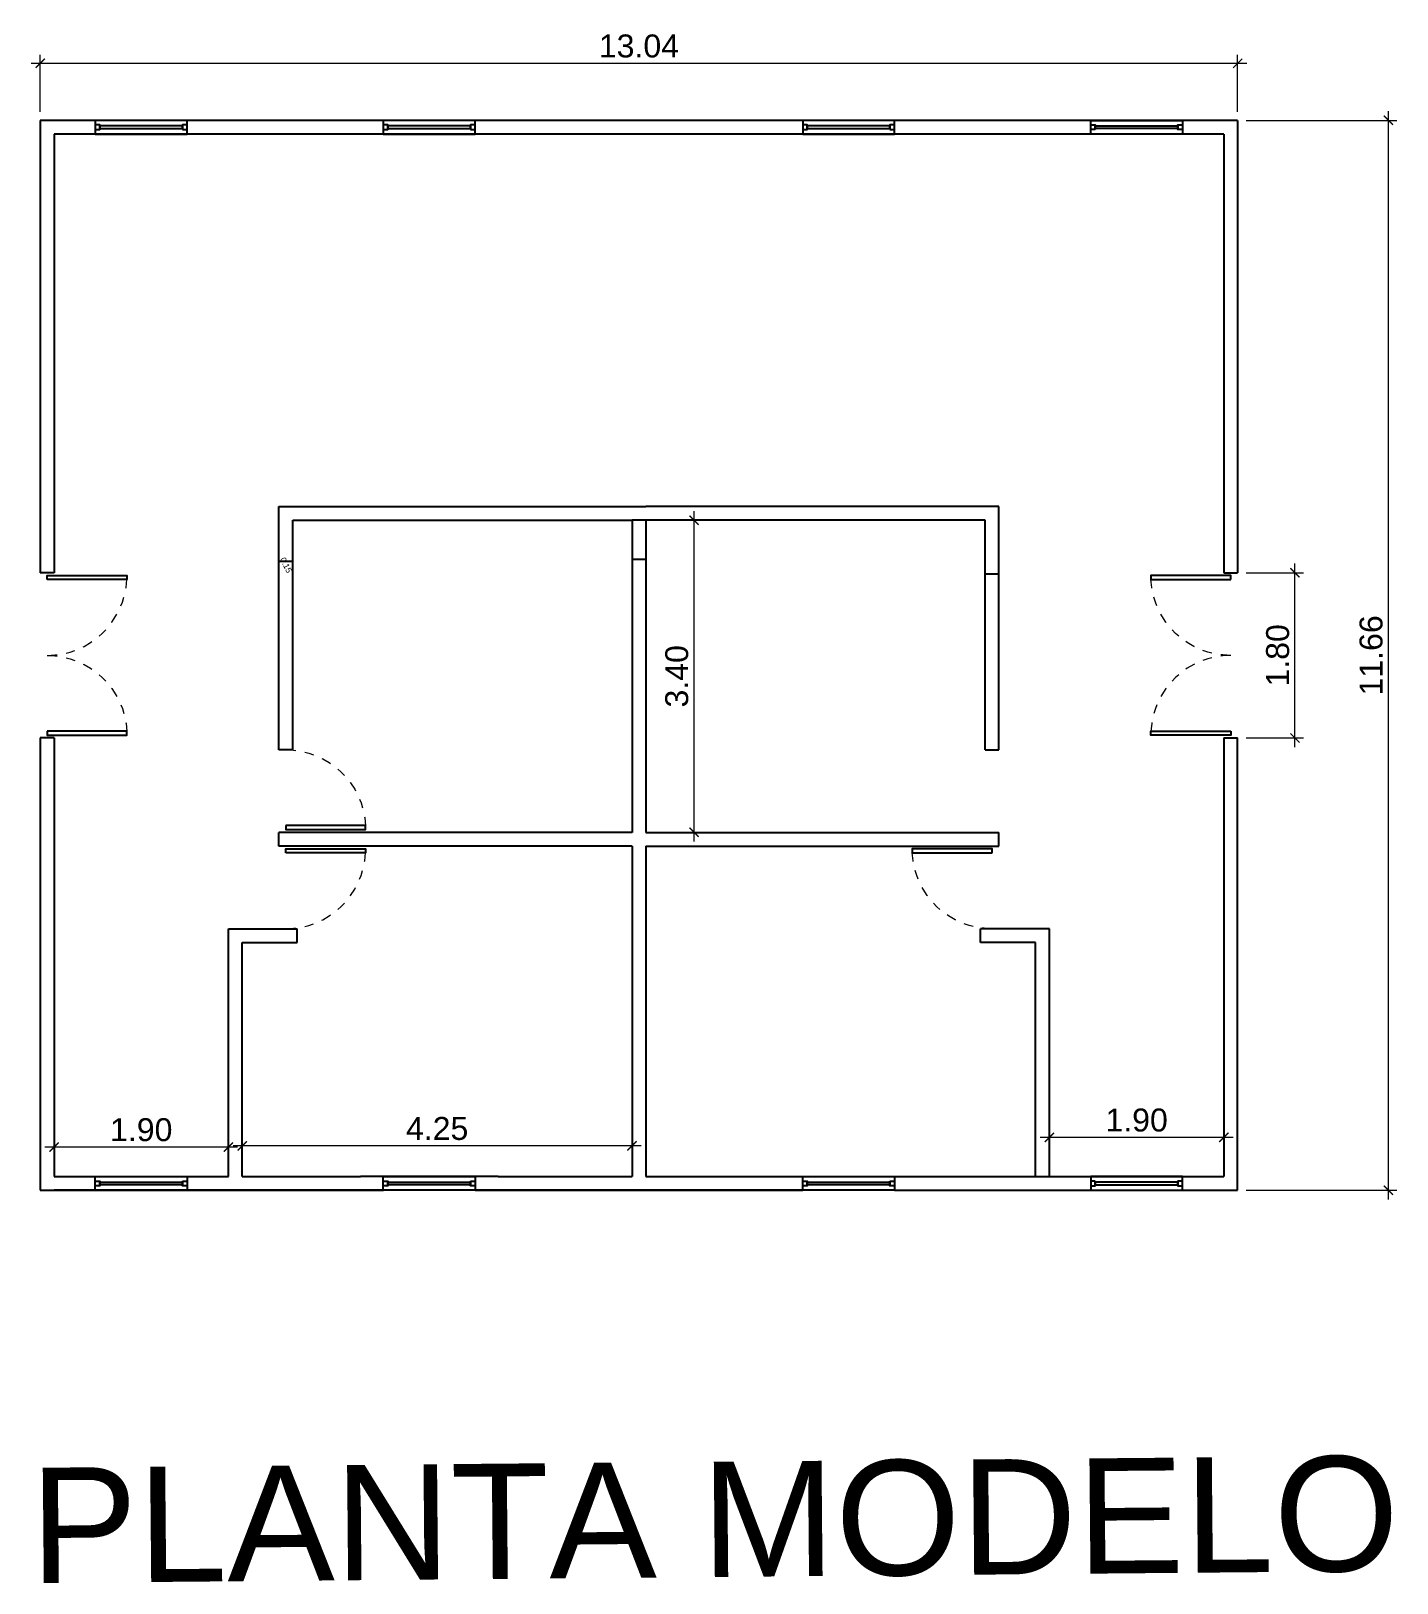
# Model space of a CAD drawing. Header units: millimetres. Extents: x 2.6 to 17.5, y -3.5 to 13.4.
import ezdxf
from ezdxf.enums import TextEntityAlignment as Align

# ---------------------------------------------------------------- set-up
doc = ezdxf.new("R2010")
doc.units = ezdxf.units.MM
doc.linetypes.add('CENTER', pattern=[2, 1.25, -0.25, 0.25, -0.25])
for name, color, linetype in [('A AMARILLO', 2, 'Continuous'), ('A BLANCO', 7, 'Continuous'), ('A ROJO', 1, 'Continuous'), ('BANQUETA', 1, 'Continuous'), ('pared', 7, 'Continuous'), ('PUERTAS', 1, 'Continuous'), ('ventanas', 3, 'Continuous')]:
    doc.layers.add(name, color=color, linetype=linetype)
doc.layers.add('EJES', color=1, linetype='CENTER', lineweight=5)
doc.layers.add('Mobiliario', color=3, linetype='Continuous', lineweight=15)
doc.styles.get("Standard").update_dxf_attribs({"font": 'arial.ttf'})
doc.dimstyles.new('GRANDE', dxfattribs={"dimtxt": 0.25, "dimasz": 0.1, "dimexe": 0.093, "dimexo": 0.0925, "dimgap": 0.06, "dimtad": 1, "dimtoh": 1, "dimzin": 1, "dimdsep": 46, "dimtxsty": 'Standard', "dimblk": 'ARCHTICK', "dimcen": 2.5, "dimdle": 0.1, "dimclrd": 1, "dimclre": 1, "dimclrt": 5, "dimaunit": 1, "dimadec": 3, "dimazin": 0, "dimtfac": 1, "dimtmove": 0, "dimatfit": 3, "dimldrblk": 'ARCHTICK', "dimfxl": 1, "dimlwd": 5, "dimlwe": 5, "dimarcsym": 0})

# ---------------------------------------------------------------- blocks, each defined once
blk = doc.blocks.new('puertas')
at = {"layer": 'A ROJO'}
blk.add_lwpolyline([(-0.05, -0.075), (0, -0.075), (0, -1.075), (-0.05, -1.075)], close=True, dxfattribs=at)
at = {"layer": 'EJES', "ltscale": 0.1}
blk.add_arc((0, -0.075), 1, 180, 267.134, dxfattribs=at)
blk = doc.blocks.new('*U4')
at = {"layer": 'PUERTAS', "color": 3}
blk.add_lwpolyline([(2037037.525, 864481.536), (2037038.525, 864481.536), (2037038.525, 864481.386), (2037037.525, 864481.386)], close=True, dxfattribs=at)
at = {"layer": 'PUERTAS', "color": 1}
for points in [[(2037037.575, 864481.436), (2037037.525, 864481.436), (2037037.525, 864481.486), (2037037.575, 864481.486)], [(2037037.575, 864481.446), (2037037.575, 864481.476), (2037038.475, 864481.476), (2037038.475, 864481.446)], [(2037038.525, 864481.436), (2037038.475, 864481.436), (2037038.475, 864481.486), (2037038.525, 864481.486)]]:
    blk.add_lwpolyline(points, close=True, dxfattribs=at)
blk = doc.blocks.new('_ArchTick')
at = {"color": 0, "linetype": 'ByBlock', "const_width": 0.15}
blk.add_lwpolyline([(-0.5, -0.5), (0.5, 0.5)], dxfattribs=at)
blk = doc.blocks.new('*D19')
at = {"layer": 'A BLANCO', "color": 1, "linetype": 'Continuous', "lineweight": 5, "transparency": 16777216}
for p, q in [((15.827, 13.083), (2.585, 13.083)), ((2.685, 12.554), (2.685, 13.176)), ((15.727, 12.554), (15.727, 13.176))]:
    blk.add_line(p, q, dxfattribs=at)
at = {"layer": 'Defpoints', "color": 0, "transparency": 16777216}
for p in [(2.685, 13.083), (2.685, 12.462), (15.727, 12.462)]:
    blk.add_point(p, dxfattribs=at)
at = {"layer": 'A BLANCO', "color": 1, "lineweight": 5, "transparency": 16777216, "xscale": 0.1, "yscale": 0.1, "zscale": 0.1, "rotation": 180}
blk.add_blockref('_ArchTick', (2.685, 13.083), dxfattribs=at)
at = {"layer": 'A BLANCO', "color": 1, "lineweight": 5, "transparency": 16777216, "xscale": 0.1, "yscale": 0.1, "zscale": 0.1}
blk.add_blockref('_ArchTick', (15.727, 13.083), dxfattribs=at)
at = {"layer": 'A BLANCO', "color": 5, "transparency": 16777216, "insert": (9.206, 13.271), "char_height": 0.25, "attachment_point": 5}
blk.add_mtext('13.04', dxfattribs=at)
blk = doc.blocks.new('*D21')
at = {"layer": 'A BLANCO', "color": 1, "linetype": 'Continuous', "lineweight": 5, "transparency": 16777216}
for p, q in [((9.807, 4.605), (9.807, 8.205)), ((9.373, 8.105), (9.9, 8.105)), ((9.373, 4.705), (9.9, 4.705))]:
    blk.add_line(p, q, dxfattribs=at)
at = {"layer": 'Defpoints', "color": 0, "transparency": 16777216}
for p in [(9.281, 8.105, 0.485), (9.807, 8.105), (9.281, 4.705, 0.485)]:
    blk.add_point(p, dxfattribs=at)
at = {"layer": 'A BLANCO', "color": 1, "lineweight": 5, "transparency": 16777216, "xscale": 0.1, "yscale": 0.1, "zscale": 0.1}
for p, rotation in [((9.807, 8.105), 90), ((9.807, 4.705), 270)]:
    blk.add_blockref('_ArchTick', p, dxfattribs=dict(at, rotation=rotation))
at = {"layer": 'A BLANCO', "color": 5, "transparency": 16777216, "insert": (9.619, 6.405), "char_height": 0.25, "attachment_point": 5, "rotation": 90}
blk.add_mtext('3.40', dxfattribs=at)
blk = doc.blocks.new('*D28')
at = {"layer": 'A BLANCO', "color": 1, "linetype": 'Continuous', "lineweight": 5, "transparency": 16777216}
for p, q in [((4.885, 1.047), (4.885, 1.382)), ((9.131, 1.047), (9.131, 1.382)), ((9.231, 1.289), (4.785, 1.289))]:
    blk.add_line(p, q, dxfattribs=at)
at = {"layer": 'Defpoints', "color": 0, "transparency": 16777216}
for p in [(4.885, 1.289), (4.885, 0.955), (9.131, 0.955)]:
    blk.add_point(p, dxfattribs=at)
at = {"layer": 'A BLANCO', "color": 1, "lineweight": 5, "transparency": 16777216, "xscale": 0.1, "yscale": 0.1, "zscale": 0.1, "rotation": 180}
blk.add_blockref('_ArchTick', (4.885, 1.289), dxfattribs=at)
at = {"layer": 'A BLANCO', "color": 1, "lineweight": 5, "transparency": 16777216, "xscale": 0.1, "yscale": 0.1, "zscale": 0.1}
blk.add_blockref('_ArchTick', (9.131, 1.289), dxfattribs=at)
at = {"layer": 'A BLANCO', "color": 5, "transparency": 16777216, "insert": (7.008, 1.477), "char_height": 0.25, "attachment_point": 5}
blk.add_mtext('4.25', dxfattribs=at)
blk = doc.blocks.new('*D29')
at = {"layer": 'A BLANCO', "color": 1, "linetype": 'Continuous', "lineweight": 5, "transparency": 16777216}
for p, q in [((15.677, 1.382), (13.577, 1.382)), ((13.677, 1.047), (13.677, 1.475)), ((15.577, 1.047), (15.577, 1.475))]:
    blk.add_line(p, q, dxfattribs=at)
at = {"layer": 'Defpoints', "color": 0, "transparency": 16777216}
for p in [(13.677, 1.382), (13.677, 0.955), (15.577, 0.955)]:
    blk.add_point(p, dxfattribs=at)
at = {"layer": 'A BLANCO', "color": 1, "lineweight": 5, "transparency": 16777216, "xscale": 0.1, "yscale": 0.1, "zscale": 0.1}
for p, rotation in [((13.677, 1.382), 180.0000000000617), ((15.577, 1.382), 6.17106366007647e-11)]:
    blk.add_blockref('_ArchTick', p, dxfattribs=dict(at, rotation=rotation))
at = {"layer": 'A BLANCO', "color": 5, "transparency": 16777216, "insert": (14.627, 1.569), "char_height": 0.25, "attachment_point": 5}
blk.add_mtext('1.90', dxfattribs=at)
blk = doc.blocks.new('*D30')
at = {"layer": 'A BLANCO', "color": 1, "linetype": 'Continuous', "lineweight": 5, "transparency": 16777216}
for p, q in [((2.835, 1.047), (2.835, 1.369)), ((4.735, 1.047), (4.735, 1.369)), ((4.835, 1.276), (2.735, 1.276))]:
    blk.add_line(p, q, dxfattribs=at)
at = {"layer": 'Defpoints', "color": 0, "transparency": 16777216}
for p in [(2.835, 1.276), (2.835, 0.955), (4.735, 0.955)]:
    blk.add_point(p, dxfattribs=at)
at = {"layer": 'A BLANCO', "color": 1, "lineweight": 5, "transparency": 16777216, "xscale": 0.1, "yscale": 0.1, "zscale": 0.1}
for p, rotation in [((2.835, 1.276), 180.0000000000171), ((4.735, 1.276), 1.710631636342441e-11)]:
    blk.add_blockref('_ArchTick', p, dxfattribs=dict(at, rotation=rotation))
at = {"layer": 'A BLANCO', "color": 5, "transparency": 16777216, "insert": (3.785, 1.464), "char_height": 0.25, "attachment_point": 5}
blk.add_mtext('1.90', dxfattribs=at)
blk = doc.blocks.new('*D31')
at = {"layer": 'A BLANCO', "color": 1, "linetype": 'Continuous', "lineweight": 5, "transparency": 16777216}
for p, q in [((17.37, 0.705), (17.37, 12.562)), ((15.819, 12.462), (17.463, 12.462)), ((15.819, 0.805), (17.463, 0.805))]:
    blk.add_line(p, q, dxfattribs=at)
at = {"layer": 'Defpoints', "color": 0, "transparency": 16777216}
for p in [(15.727, 12.462), (17.37, 12.462), (15.727, 0.805)]:
    blk.add_point(p, dxfattribs=at)
at = {"layer": 'A BLANCO', "color": 1, "lineweight": 5, "transparency": 16777216, "xscale": 0.1, "yscale": 0.1, "zscale": 0.1}
for p, rotation in [((17.37, 12.462), 90), ((17.37, 0.805), 270)]:
    blk.add_blockref('_ArchTick', p, dxfattribs=dict(at, rotation=rotation))
at = {"layer": 'A BLANCO', "color": 5, "transparency": 16777216, "insert": (17.182, 6.633), "char_height": 0.25, "attachment_point": 5, "rotation": 90}
blk.add_mtext('11.66', dxfattribs=at)
blk = doc.blocks.new('*D32')
at = {"layer": 'A BLANCO', "color": 1, "linetype": 'Continuous', "lineweight": 5, "transparency": 16777216}
for p, q in [((16.352, 5.633), (16.352, 7.633)), ((15.819, 7.533), (16.445, 7.533)), ((15.819, 5.733), (16.445, 5.733))]:
    blk.add_line(p, q, dxfattribs=at)
at = {"layer": 'Defpoints', "color": 0, "transparency": 16777216}
for p in [(15.727, 7.533), (16.352, 7.533), (15.727, 5.733)]:
    blk.add_point(p, dxfattribs=at)
at = {"layer": 'A BLANCO', "color": 1, "lineweight": 5, "transparency": 16777216, "xscale": 0.1, "yscale": 0.1, "zscale": 0.1}
for p, rotation in [((16.352, 7.533), 90), ((16.352, 5.733), 270)]:
    blk.add_blockref('_ArchTick', p, dxfattribs=dict(at, rotation=rotation))
at = {"layer": 'A BLANCO', "color": 5, "transparency": 16777216, "insert": (16.164, 6.633), "char_height": 0.25, "attachment_point": 5, "rotation": 90}
blk.add_mtext('1.80', dxfattribs=at)

msp = doc.modelspace()

# ---------------------------------------------------------------- linework, layer by layer
for p, q in [((9.281, 8.105, 0.485), (9.131, 8.105, 0.485)), ((5.285, 7.659), (5.435, 7.659)), ((9.131, 7.683), (9.281, 7.683)), ((2.835, 7.533), (2.685, 7.533)), ((12.977, 7.522), (13.127, 7.522)), ((15.577, 7.533), (15.727, 7.533)), ((2.835, 5.733), (2.685, 5.733)), ((15.577, 5.733), (15.727, 5.733)), ((15.577, 5.733), (15.577, 0.955)), ((15.727, 0.805), (15.727, 5.733))]:
    msp.add_line(p, q)
at = {"layer": 'A BLANCO'}
for p, q in [((8.531, 12.312), (5.935, 12.312)), ((5.285, 5.605), (5.285, 8.255)), ((5.285, 8.255, -0.048), (9.281, 8.255, 0.485)), ((13.127, 8.255, -0.048), (9.281, 8.255, 0.485)), ((13.127, 5.605), (13.127, 8.255)), ((5.435, 5.605), (5.435, 8.105)), ((5.435, 8.105, -0.027), (9.131, 8.105, 0.485)), ((12.977, 8.105, -0.027), (9.281, 8.105, 0.485)), ((12.977, 5.605), (12.977, 8.105)), ((5.435, 5.605), (5.285, 5.605)), ((12.977, 5.605), (13.127, 5.605)), ((9.131, 4.705), (5.285, 4.705)), ((5.285, 4.555), (5.285, 4.705)), ((9.281, 4.705), (13.127, 4.705)), ((13.127, 4.555), (13.127, 4.705)), ((9.131, 4.555), (5.285, 4.555)), ((9.281, 4.555), (13.127, 4.555)), ((4.735, 0.955), (4.735, 3.655)), ((4.735, 3.655, 0.969), (5.485, 3.655, 0.969)), ((5.485, 3.505, 0.969), (5.485, 3.655, 0.969)), ((13.677, 3.655, 0.969), (12.927, 3.655, 0.969)), ((12.927, 3.505, 0.969), (12.927, 3.655, 0.969)), ((13.677, 0.955), (13.677, 3.655)), ((4.885, 0.955), (4.885, 3.505)), ((4.885, 3.505, 0.969), (5.485, 3.505, 0.969)), ((13.527, 3.505, 0.969), (12.927, 3.505, 0.969)), ((13.527, 0.955), (13.527, 3.505)), ((2.835, 0.955), (4.735, 0.955)), ((4.885, 0.955), (6.172, 0.955)), ((7.672, 0.955), (6.172, 0.955)), ((7.672, 0.955), (9.131, 0.955)), ((9.281, 0.955, 0.485), (10.99, 0.955)), ((11.99, 0.955), (15.577, 0.955, 0.485)), ((2.685, 0.805), (6.422, 0.805, 0.002)), ((7.422, 0.805, 0.002), (10.99, 0.805, 0.002)), ((11.99, 0.805, 0.002), (15.727, 0.805))]:
    msp.add_line(p, q, dxfattribs=at)
at = {"layer": 'BANQUETA'}
for p, q in [((6.422, 0.805, 0.002), (2.835, 0.805)), ((10.99, 0.805, 0.002), (7.422, 0.805, 0.002))]:
    msp.add_line(p, q, dxfattribs=at)
at = {"layer": 'pared'}
for p, q in [((2.685, 12.462), (2.685, 7.533)), ((15.727, 12.462), (2.685, 12.462)), ((15.727, 12.462), (15.727, 7.533)), ((2.686, 12.312), (2.685, 12.312)), ((2.835, 12.312), (2.835, 7.533)), ((5.935, 12.312), (2.835, 12.312)), ((9.281, 12.312), (5.935, 12.312)), ((9.132, 12.312, 0.485), (9.131, 12.312, 0.485)), ((12.477, 12.312), (9.281, 12.312)), ((15.577, 12.312), (12.477, 12.312)), ((15.577, 12.312), (15.577, 7.533)), ((9.131, 8.105, 0.485), (9.131, 4.705, 0.485)), ((9.281, 8.105, 0.485), (9.281, 4.705, 0.485)), ((2.685, 5.733), (2.685, 0.805)), ((2.835, 5.733), (2.835, 0.955)), ((9.131, 4.555, 0.485), (9.131, 0.955, 0.485)), ((9.281, 4.555, 0.485), (9.281, 0.955, 0.485))]:
    msp.add_line(p, q, dxfattribs=at)

# ---------------------------------------------------------------- block references
at = {"layer": 'Mobiliario', "yscale": 0.8700000000143636, "zscale": 0.978750000016159}
for p, xscale, rotation in [((2.694, 7.503), 0.8700000000143636, 90), ((15.717, 7.503), -0.8700000000143636, 270), ((2.694, 5.763), -0.8700000000143636, 90), ((15.717, 5.763), 0.8700000000143636, 270), ((5.294, 4.735), -0.8700000000143636, 90), ((5.294, 4.525), 0.8700000000143636, 90), ((13.117, 4.525), -0.8700000000143636, 270)]:
    msp.add_blockref('puertas', p, dxfattribs=dict(at, xscale=xscale, rotation=rotation))
at = {"layer": 'ventanas', "extrusion": (-9.14692e-14, -0.011675, 0.999932), "xscale": -1}
for p in [(2037041.809, -864469.075, -0.144), (2037044.946, -864469.075, -0.144), (2037049.515, -864469.075, -0.144)]:
    msp.add_blockref('*U4', p, dxfattribs=at)
at = {"layer": 'ventanas', "extrusion": (9.14692e-14, -0.011675, 0.999932)}
msp.add_blockref('*U4', (-2037023.398, -864469.075, -0.144), dxfattribs=at)
at = {"layer": 'ventanas', "extrusion": (-9.14692e-14, 0.011675, 0.999932)}
for p, rotation in [((2037041.809, 864482.341, 0.011), 180), ((2037044.946, 864482.341, 0.011), 179.9999999999999), ((2037044.946, 864482.341, 0.011), 179.9999999999999), ((2037049.515, 864482.341, 0.011), 179.9999999999999)]:
    msp.add_blockref('*U4', p, dxfattribs=dict(at, rotation=rotation))
at = {"layer": 'ventanas', "extrusion": (9.14692e-14, 0.011675, 0.999932), "xscale": -1, "rotation": 180}
msp.add_blockref('*U4', (-2037023.398, 864482.341, 0.011), dxfattribs=at)

# ---------------------------------------------------------------- texts
msp.add_text('0.15', height=0.0644, rotation=296.2134).set_placement((5.295, 7.681))
at = {"layer": 'A AMARILLO', "extrusion": (-0.011708, 0.003756, 0.999924)}
msp.add_text('PLANTA MODELO', height=1.25559, rotation=0.5106, dxfattribs=at).set_placement((2.583, -3.851, -0.043), align=Align.BOTTOM_LEFT)

# ---------------------------------------------------------------- dimensions: what is measured, and where the dimension line sits
at = {"layer": 'A BLANCO'}
for p1, p2, distance, picture, middle in [((15.727, 12.462), (2.685, 12.462), -0.621, '*D19', (9.206, 13.271)), ((15.727, 0.805), (15.727, 12.462), -1.643, '*D31', (17.182, 6.633)), ((9.281, 4.705, 0.485), (9.281, 8.105, 0.485), -0.526, '*D21', (9.619, 6.405)), ((15.577, 0.955), (13.677, 0.955), -0.427, '*D29', (14.627, 1.569)), ((4.735, 0.955), (2.835, 0.955), -0.321, '*D30', (3.785, 1.464)), ((9.131, 0.955), (4.885, 0.955), -0.334, '*D28', (7.008, 1.477))]:
    dim = msp.add_aligned_dim(p1=p1, p2=p2, distance=distance, dimstyle='GRANDE', dxfattribs=at)
    dim.commit()
    dim.dimension.update_dxf_attribs({"geometry": picture, "text_midpoint": middle})
dim = msp.add_linear_dim(base=(16.352, 7.533), p1=(15.727, 5.733), p2=(15.727, 7.533), angle=90, dimstyle='GRANDE', dxfattribs=at)
dim.commit()
dim.dimension.update_dxf_attribs({"geometry": '*D32', "text_midpoint": (16.352, 6.633), "dimtype": 161})

doc.saveas('drawing.dxf')
